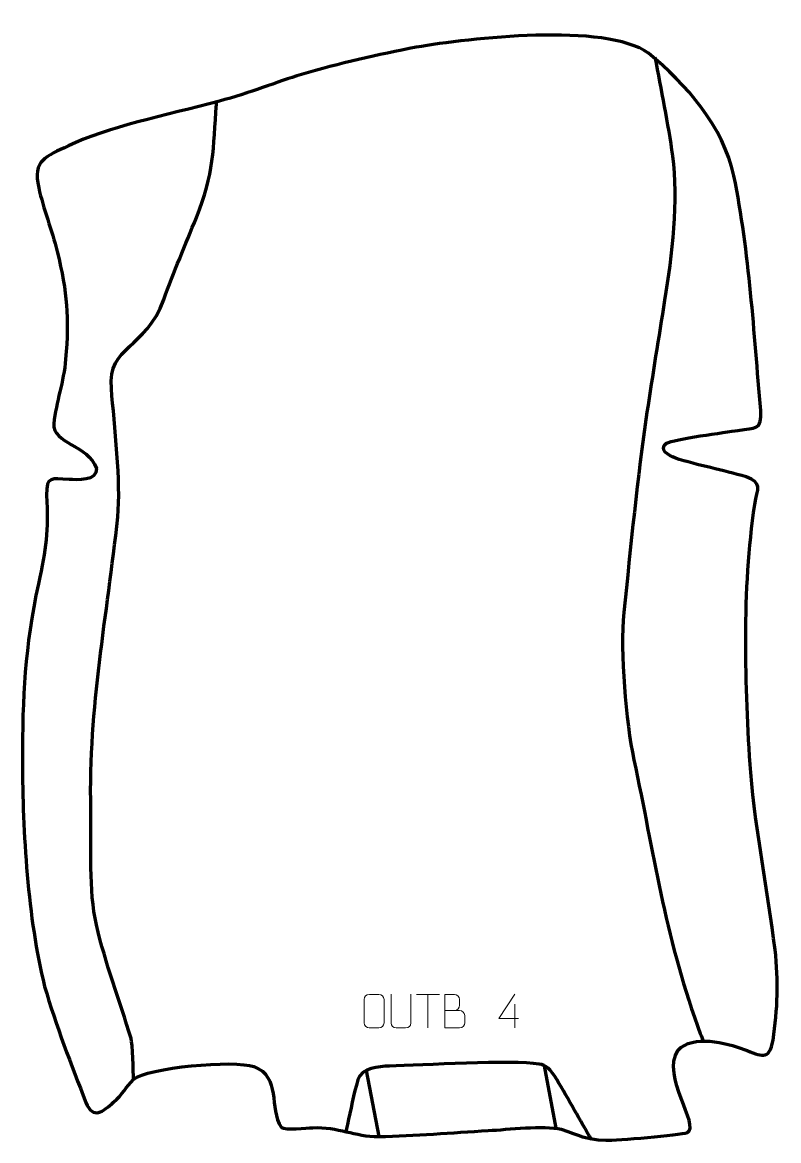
# Model space of a CAD drawing. Header units: millimetres. Extents: x -643 to -81, y 62 to 892.
import ezdxf

# ---------------------------------------------------------------- set-up
doc = ezdxf.new("R2010")
doc.units = ezdxf.units.MM
doc.header["$MEASUREMENT"] = 0
doc.layers.add('layer 2', color=7, linetype='Continuous')
doc.layers.add('layer 3', color=7, linetype='Continuous')

msp = doc.modelspace()

# ---------------------------------------------------------------- linework, layer by layer
at = {"layer": 'layer 2', "color": 140, "lineweight": 158}
for points, knots in [([(-172.7895, 866.5149), (-168.4913, 842.5124), (-163.0545, 817.1434), (-159.7464, 793.1599), (-159.7464, 793.1599), (-155.2928, 760.8718), (-160.3412, 718.3306), (-165.5909, 686.0732), (-165.5909, 686.0732), (-170.0796, 658.3232), (-174.5753, 630.5826), (-178.7167, 602.7777), (-178.7167, 602.7777), (-185.8466, 554.5607), (-190.8705, 502.6844), (-195.8983, 454.0963), (-195.8983, 454.0963), (-198.9145, 424.9448), (-194.3872, 372.6068), (-188.4978, 344.7719), (-188.4978, 344.7719), (-173.4787, 274.848), (-165.8855, 215.4921), (-141.1375, 147.0316), (-141.1375, 147.0316), (-139.7796, 143.2754), (-138.4218, 139.5191), (-137.064, 135.7629)], [0, 0, 0, 0, 0.125, 0.125, 0.125, 0.125, 0.25, 0.25, 0.25, 0.25, 0.375, 0.375, 0.375, 0.375, 0.5, 0.5, 0.5, 0.5, 0.625, 0.625, 0.625, 0.625, 0.75, 0.75, 0.75, 0.75, 1, 1, 1, 1]), ([(-560.1721, 107.2033), (-560.434, 112.5541), (-560.9789, 134.1324), (-562.0476, 137.6547), (-562.0476, 137.6547), (-570.6648, 166.0578), (-581.0633, 193.0986), (-587.8313, 222.1995), (-587.8313, 222.1995), (-593.6127, 247.3771), (-591.3508, 281.147), (-591.9448, 307.5653), (-591.9448, 307.5653), (-593.6804, 384.7714), (-579.7793, 450.4227), (-571.9335, 525.202), (-571.9335, 525.202), (-569.352, 550.6917), (-574.4757, 593.4135), (-576.6818, 620.3485), (-576.6818, 620.3485), (-579.41, 652.8494), (-551.0782, 649.259), (-537.8078, 686.4949), (-537.8078, 686.4949), (-530.2635, 707.0312), (-521.7167, 727.2403), (-513.4696, 747.5043), (-513.4696, 747.5043), (-500.3673, 779.7507), (-500.9817, 798.5653), (-498.6115, 831.819), (-498.6115, 831.819), (-498.6115, 831.819), (-498.5038, 833.3304), (-498.5038, 833.3304)], [0, 0, 0, 0, 0.1, 0.1, 0.1, 0.1, 0.2, 0.2, 0.2, 0.2, 0.3, 0.3, 0.3, 0.3, 0.4, 0.4, 0.4, 0.4, 0.5, 0.5, 0.5, 0.5, 0.6, 0.6, 0.6, 0.6, 0.7, 0.7, 0.7, 0.7, 0.8, 0.8, 0.8, 0.8, 1, 1, 1, 1]), ([(-219.8849, 62.3129), (-228.5851, 77.2267), (-237.0426, 92.4058), (-245.7517, 107.2511), (-245.7517, 107.2511), (-250.3665, 115.1173), (-253.9962, 117.8711), (-258.7581, 118.6602), (-258.7581, 118.6602), (-279.0483, 122.022), (-345.7443, 117.7306), (-370.0353, 117.136), (-370.0353, 117.136), (-378.1236, 116.9299), (-390.6445, 116.1008), (-393.5395, 106.8829), (-393.5395, 106.8829), (-396.6364, 97.0219), (-398.9628, 84.043), (-401.3235, 73.6997), (-401.3235, 73.6997), (-401.3235, 73.6997), (-401.5093, 72.8854), (-401.5093, 72.8854), (-401.5093, 72.8854), (-401.8469, 71.4298), (-402.1846, 69.9742), (-402.5222, 68.5186)], [0, 0, 0, 0, 0.125, 0.125, 0.125, 0.125, 0.25, 0.25, 0.25, 0.25, 0.375, 0.375, 0.375, 0.375, 0.5, 0.5, 0.5, 0.5, 0.625, 0.625, 0.625, 0.625, 0.75, 0.75, 0.75, 0.75, 1, 1, 1, 1])]:
    msp.add_open_spline(points, degree=3, knots=knots, dxfattribs=at)
at = {"layer": 'layer 2', "color": 250, "lineweight": 9}
for points, knots in [([(-385.0104, 170.4825), (-382.6847, 170.4825), (-380.3586, 170.4825), (-378.0325, 170.4825), (-378.0325, 170.4825), (-376.0859, 170.5181), (-374.0945, 169.0265), (-374.0678, 166.5889), (-374.0678, 166.5889), (-374.0682, 160.842), (-374.0682, 155.0947), (-374.0678, 149.347), (-374.0678, 149.347), (-374.2076, 147.0236), (-375.8848, 145.544), (-378.0325, 145.5332), (-378.0325, 145.5332), (-380.3644, 145.5336), (-382.6963, 145.5336), (-385.0278, 145.5332), (-385.0278, 145.5332), (-386.9528, 145.4278), (-388.9249, 147.3123), (-388.9137, 149.3296), (-388.9137, 149.3296), (-388.9134, 155.0997), (-388.9134, 160.8694), (-388.9137, 166.6387), (-388.9137, 166.6387), (-388.9095, 168.7768), (-387.1628, 170.496), (-385.0104, 170.4825)], [0, 0, 0, 0, 0.11111111, 0.11111111, 0.11111111, 0.11111111, 0.22222222, 0.22222222, 0.22222222, 0.22222222, 0.33333333, 0.33333333, 0.33333333, 0.33333333, 0.44444444, 0.44444444, 0.44444444, 0.44444444, 0.55555556, 0.55555556, 0.55555556, 0.55555556, 0.66666667, 0.66666667, 0.66666667, 0.66666667, 0.77777778, 0.77777778, 0.77777778, 0.77777778, 1, 1, 1, 1]), ([(-354.1636, 170.487), (-354.164, 164.9475), (-354.0682, 154.7457), (-354.0678, 149.2053), (-354.0678, 149.2053), (-354.2076, 146.9658), (-355.8848, 145.5396), (-358.0325, 145.5291), (-358.0325, 145.5291), (-360.3644, 145.5295), (-362.6963, 145.5295), (-365.0278, 145.5291), (-365.0278, 145.5291), (-366.9528, 145.4276), (-368.9249, 147.2441), (-368.9137, 149.1886), (-368.9137, 149.1886), (-368.9134, 154.7505), (-368.818, 164.9259), (-368.8184, 170.487)], [0, 0, 0, 0, 0.16666667, 0.16666667, 0.16666667, 0.16666667, 0.33333333, 0.33333333, 0.33333333, 0.33333333, 0.5, 0.5, 0.5, 0.5, 0.66666667, 0.66666667, 0.66666667, 0.66666667, 1, 1, 1, 1]), ([(-328.8729, 158.494), (-325.2343, 158.4944), (-321.6472, 158.4944), (-318.0078, 158.494), (-318.0078, 158.494), (-316.0324, 158.4767), (-314.1088, 156.7406), (-314.1088, 154.691), (-314.1088, 154.691), (-314.1092, 153.5624), (-314.1092, 150.513), (-314.1088, 149.3841), (-314.1088, 149.3841), (-314.0912, 147.5262), (-315.6333, 145.5123), (-317.9548, 145.5292), (-317.9548, 145.5292), (-321.5946, 145.5296), (-325.234, 145.5296), (-328.8729, 145.5292), (-328.8729, 145.5292), (-328.8729, 153.8475), (-328.8729, 162.1653), (-328.8729, 170.4828), (-328.8729, 170.4828), (-326.4992, 170.4828), (-324.1251, 170.4828), (-321.7509, 170.4828), (-321.7509, 170.4828), (-320.0701, 170.5004), (-317.9733, 168.5899), (-317.9556, 166.6275), (-317.9556, 166.6275), (-317.956, 164.5614), (-317.956, 164.4154), (-317.9556, 162.3489), (-317.9556, 162.3489), (-317.9383, 160.2828), (-319.7928, 158.4767), (-321.8028, 158.494)], [0, 0, 0, 0, 0.09090909, 0.09090909, 0.09090909, 0.09090909, 0.18181818, 0.18181818, 0.18181818, 0.18181818, 0.27272727, 0.27272727, 0.27272727, 0.27272727, 0.36363636, 0.36363636, 0.36363636, 0.36363636, 0.45454545, 0.45454545, 0.45454545, 0.45454545, 0.54545455, 0.54545455, 0.54545455, 0.54545455, 0.63636364, 0.63636364, 0.63636364, 0.63636364, 0.72727273, 0.72727273, 0.72727273, 0.72727273, 0.81818182, 0.81818182, 0.81818182, 0.81818182, 1, 1, 1, 1]), ([(-274.08, 152.4226), (-274.08, 152.4226), (-288.9017, 152.4226), (-288.9017, 152.4226), (-288.9017, 152.4226), (-288.9017, 152.4226), (-277.0241, 170.4931), (-277.0241, 170.4931)], [0, 0, 0, 0, 0.33333333, 0.33333333, 0.33333333, 0.33333333, 1, 1, 1, 1])]:
    msp.add_open_spline(points, degree=3, knots=knots, dxfattribs=at)
for points in [[(-349.9844, 170.4593), (-349.9844, 170.4593), (-332.9972, 170.4593), (-332.9972, 170.4593)], [(-341.4906, 145.5293), (-341.4906, 145.5293), (-341.4906, 170.4828), (-341.4906, 170.4828)], [(-277.0241, 163.1837), (-277.0241, 163.1837), (-277.0241, 145.519), (-277.0241, 145.519)]]:
    msp.add_open_spline(points, degree=3, dxfattribs=at)
at = {"layer": 'layer 2', "color": 140, "lineweight": 158}
for points in [[(-255.0086, 117.4814), (-255.0086, 117.4814), (-246.5535, 70.9625), (-246.5535, 70.9625)], [(-387.3464, 113.9284), (-387.3464, 113.9284), (-378.0215, 64.8406), (-378.0215, 64.8406)]]:
    msp.add_open_spline(points, degree=3, dxfattribs=at)
at = {"layer": 'layer 3', "color": 242, "lineweight": 158}
msp.add_open_spline([(-435.3554, 853.692), (-407.6692, 861.9279), (-378.4928, 868.4458), (-350.1219, 873.9228), (-350.1219, 873.9228), (-311.328, 880.6032), (-209.4751, 892.3896), (-177.6219, 869.5156), (-177.6219, 869.5156), (-149.455, 846.6844), (-122.0818, 814.6778), (-114.1182, 778.5116), (-114.1182, 778.5116), (-102.5749, 720.4791), (-99.2741, 662.7888), (-94.2299, 604.0428), (-94.2299, 604.0428), (-93.3237, 589.5598), (-98.1044, 591.2592), (-111.129, 589.2966), (-111.129, 589.2966), (-119.8656, 588.0019), (-159.2907, 582.9227), (-164.1421, 579.7471), (-164.1421, 579.7471), (-170.7608, 575.4146), (-162.2665, 570.4028), (-158.0059, 568.89), (-158.0059, 568.89), (-140.4098, 563.0846), (-122.4929, 560.133), (-105.0937, 554.7764), (-105.0937, 554.7764), (-92.5545, 550.1135), (-96.6064, 546.3274), (-98.6693, 534.3139), (-98.6693, 534.3139), (-108.0738, 471.4728), (-106.0854, 398.7183), (-101.6649, 335.2531), (-101.6649, 335.2531), (-97.8731, 290.6443), (-89.0496, 247.7443), (-83.5761, 203.6009), (-83.5761, 203.6009), (-80.9062, 180.0647), (-81.6148, 159.9234), (-85.0283, 136.5137), (-85.0283, 136.5137), (-88.1509, 120.533), (-93.4163, 124.7549), (-106.6141, 129.6225), (-106.6141, 129.6225), (-120.1965, 134.4243), (-144.1805, 141.0003), (-155.7675, 128.8616), (-155.7675, 128.8616), (-168.3074, 109.6878), (-139.0419, 73.1542), (-148.7206, 67.8434), (-148.7206, 67.8434), (-154.5435, 66.0411), (-201.4846, 61.8216), (-209.3863, 62.12), (-209.3863, 62.12), (-225.8057, 62.8951), (-227.9669, 65.5164), (-242.4067, 70.2385), (-242.4067, 70.2385), (-255.9204, 73.3652), (-281.7395, 70.126), (-296.6651, 69.3083), (-296.6651, 69.3083), (-323.552, 67.8056), (-351.1828, 65.352), (-378.0215, 64.8406), (-378.0215, 64.8406), (-396.1128, 64.7917), (-407.9151, 72.2749), (-427.1046, 71.4238), (-427.1046, 71.4238), (-431.2984, 71.2377), (-447.6277, 69.5472), (-450.3526, 71.6177), (-450.3526, 71.6177), (-459.8925, 85.9261), (-450.492, 109.2932), (-470.821, 116.8069), (-470.821, 116.8069), (-484.7428, 121.9525), (-550.599, 116.2901), (-560.1721, 107.2033), (-560.1721, 107.2033), (-565.8383, 101.516), (-568.4033, 96.3247), (-575.0154, 90.3991), (-575.0154, 90.3991), (-582.7528, 83.4809), (-590.2547, 76.9425), (-595.6541, 90.157), (-595.6541, 90.157), (-606.4255, 117.9419), (-617.9919, 147.8562), (-626.2968, 176.3953), (-626.2968, 176.3953), (-638.8687, 226.5637), (-642.6643, 291.5193), (-642.8199, 343.4398), (-642.8199, 343.4398), (-642.7844, 391.6321), (-641.0349, 427.9397), (-630.8846, 475.422), (-630.8846, 475.422), (-625.263, 501.8774), (-623.4845, 514.0503), (-624.8377, 541.2972), (-624.8377, 541.2972), (-625.0277, 555.7816), (-621.4067, 553.405), (-608.0983, 552.9046), (-608.0983, 552.9046), (-602.1912, 552.6824), (-586.894, 551.4653), (-587.8139, 561.1409), (-587.8139, 561.1409), (-593.88, 578.557), (-620.3191, 579.4433), (-619.4975, 594.2867), (-619.4975, 594.2867), (-617.6918, 610.8583), (-612.085, 625.2171), (-610.6626, 642.2635), (-610.6626, 642.2635), (-608.0975, 673.5917), (-609.4048, 691.3967), (-616.9205, 722.1515), (-616.9205, 722.1515), (-620.9278, 737.8233), (-627.2342, 754.1373), (-630.6673, 769.4289), (-630.6673, 769.4289), (-635.3408, 790.2453), (-625.2567, 792.6742), (-608.5706, 800.7312), (-608.5706, 800.7312), (-580.2579, 814.4022), (-537.0335, 823.1214), (-496.4476, 833.8728), (-496.4476, 833.8728), (-474.3933, 839.7151), (-453.4038, 848.3232), (-435.3554, 853.692)], degree=3, knots=[0, 0, 0, 0, 0.02564103, 0.02564103, 0.02564103, 0.02564103, 0.05128205, 0.05128205, 0.05128205, 0.05128205, 0.07692308, 0.07692308, 0.07692308, 0.07692308, 0.1025641, 0.1025641, 0.1025641, 0.1025641, 0.12820513, 0.12820513, 0.12820513, 0.12820513, 0.15384615, 0.15384615, 0.15384615, 0.15384615, 0.17948718, 0.17948718, 0.17948718, 0.17948718, 0.20512821, 0.20512821, 0.20512821, 0.20512821, 0.23076923, 0.23076923, 0.23076923, 0.23076923, 0.25641026, 0.25641026, 0.25641026, 0.25641026, 0.28205128, 0.28205128, 0.28205128, 0.28205128, 0.30769231, 0.30769231, 0.30769231, 0.30769231, 0.33333333, 0.33333333, 0.33333333, 0.33333333, 0.35897436, 0.35897436, 0.35897436, 0.35897436, 0.38461538, 0.38461538, 0.38461538, 0.38461538, 0.41025641, 0.41025641, 0.41025641, 0.41025641, 0.43589744, 0.43589744, 0.43589744, 0.43589744, 0.46153846, 0.46153846, 0.46153846, 0.46153846, 0.48717949, 0.48717949, 0.48717949, 0.48717949, 0.51282051, 0.51282051, 0.51282051, 0.51282051, 0.53846154, 0.53846154, 0.53846154, 0.53846154, 0.56410256, 0.56410256, 0.56410256, 0.56410256, 0.58974359, 0.58974359, 0.58974359, 0.58974359, 0.61538462, 0.61538462, 0.61538462, 0.61538462, 0.64102564, 0.64102564, 0.64102564, 0.64102564, 0.66666667, 0.66666667, 0.66666667, 0.66666667, 0.69230769, 0.69230769, 0.69230769, 0.69230769, 0.71794872, 0.71794872, 0.71794872, 0.71794872, 0.74358974, 0.74358974, 0.74358974, 0.74358974, 0.76923077, 0.76923077, 0.76923077, 0.76923077, 0.79487179, 0.79487179, 0.79487179, 0.79487179, 0.82051282, 0.82051282, 0.82051282, 0.82051282, 0.84615385, 0.84615385, 0.84615385, 0.84615385, 0.87179487, 0.87179487, 0.87179487, 0.87179487, 0.8974359, 0.8974359, 0.8974359, 0.8974359, 0.92307692, 0.92307692, 0.92307692, 0.92307692, 0.94871795, 0.94871795, 0.94871795, 0.94871795, 1, 1, 1, 1], dxfattribs=at)

doc.saveas('drawing.dxf')
